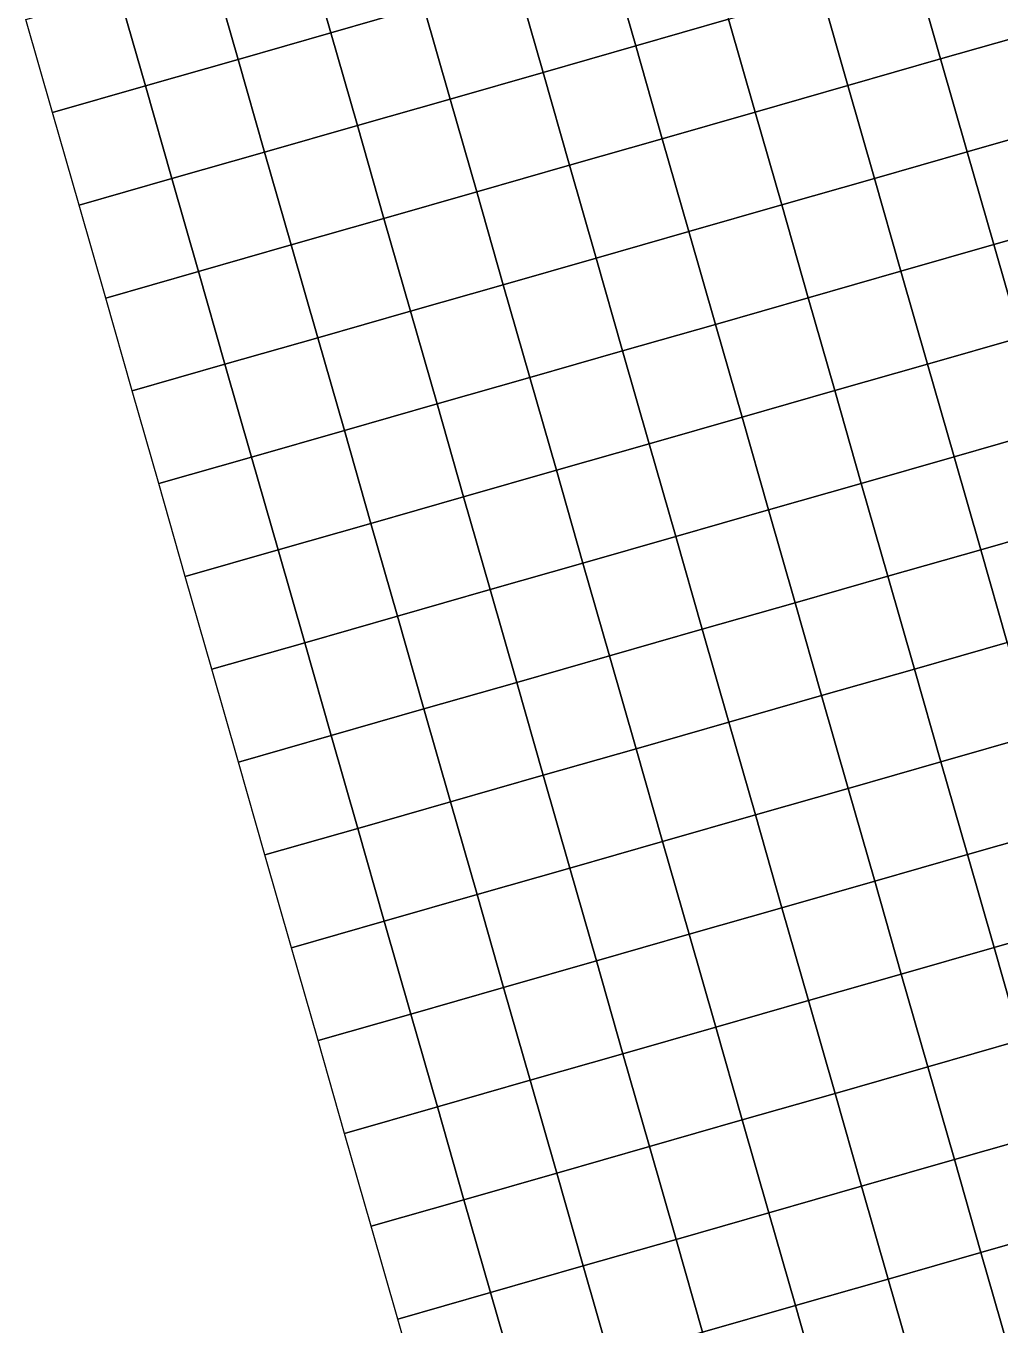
# Model space of a CAD drawing. Header units: metres. Extents: x -4.51 to 2.29, y -2.66 to 3.43.
# Drawn here: x -3.983 to -2.974, y -0.552 to 0.794 of the extents above; entities that cross this region are included whole.
import ezdxf

# ---------------------------------------------------------------- set-up
doc = ezdxf.new("R2010")
doc.units = ezdxf.units.M

msp = doc.modelspace()

# ---------------------------------------------------------------- linework, layer by layer
at = {"layer": 'A1_v2'}
for points in [[(-3.695, 0.8831, -1.5646), (-3.5988, 0.9106, -1.5362), (-3.5713, 0.8145, -1.582), (-3.6674, 0.787, -1.6107)], [(-3.379, 0.8695, -1.5362), (-3.2829, 0.897, -1.5106), (-3.2554, 0.8009, -1.5536), (-3.3515, 0.7734, -1.5801)], [(-3.7911, 0.8556, -1.5929), (-3.695, 0.8831, -1.5646), (-3.6674, 0.787, -1.6107), (-3.7636, 0.7594, -1.6385)], [(-3.0631, 0.8559, -1.4892), (-2.9669, 0.8834, -1.4526), (-2.9394, 0.7873, -1.5), (-3.0356, 0.7598, -1.5345)], [(-3.4752, 0.842, -1.5577), (-3.379, 0.8695, -1.5362), (-3.3515, 0.7734, -1.5801), (-3.4476, 0.7458, -1.6034)], [(-3.8872, 0.8281, -1.6177), (-3.7911, 0.8556, -1.5929), (-3.7636, 0.7594, -1.6385), (-3.8597, 0.7319, -1.6629)], [(-3.1592, 0.8284, -1.5234), (-3.0631, 0.8559, -1.4892), (-3.0356, 0.7598, -1.5345), (-3.1317, 0.7322, -1.569)], [(-3.5713, 0.8145, -1.582), (-3.4752, 0.842, -1.5577), (-3.4476, 0.7458, -1.6034), (-3.5438, 0.7183, -1.6294)], [(-3.9834, 0.8006, -1.6393), (-3.8872, 0.8281, -1.6177), (-3.8597, 0.7319, -1.6629), (-3.9559, 0.7044, -1.685)], [(-3.2554, 0.8009, -1.5536), (-3.1592, 0.8284, -1.5234), (-3.1317, 0.7322, -1.569), (-3.2278, 0.7047, -1.5981)], [(-3.6674, 0.787, -1.6107), (-3.5713, 0.8145, -1.582), (-3.5438, 0.7183, -1.6294), (-3.6399, 0.6908, -1.6576)], [(-3.3515, 0.7734, -1.5801), (-3.2554, 0.8009, -1.5536), (-3.2278, 0.7047, -1.5981), (-3.324, 0.6772, -1.6255)], [(-3.7636, 0.7594, -1.6385), (-3.6674, 0.787, -1.6107), (-3.6399, 0.6908, -1.6576), (-3.7361, 0.6633, -1.6858)], [(-3.0356, 0.7598, -1.5345), (-2.9394, 0.7873, -1.5), (-2.9119, 0.6911, -1.5496), (-3.0081, 0.6636, -1.5865)], [(-3.4476, 0.7458, -1.6034), (-3.3515, 0.7734, -1.5801), (-3.324, 0.6772, -1.6255), (-3.4201, 0.6497, -1.6495)], [(-3.8597, 0.7319, -1.6629), (-3.7636, 0.7594, -1.6385), (-3.7361, 0.6633, -1.6858), (-3.8322, 0.6358, -1.7101)], [(-3.1317, 0.7322, -1.569), (-3.0356, 0.7598, -1.5345), (-3.0081, 0.6636, -1.5865), (-3.1042, 0.6361, -1.6182)], [(-3.5438, 0.7183, -1.6294), (-3.4476, 0.7458, -1.6034), (-3.4201, 0.6497, -1.6495), (-3.5163, 0.6222, -1.6775)], [(-3.9559, 0.7044, -1.685), (-3.8597, 0.7319, -1.6629), (-3.8322, 0.6358, -1.7101), (-3.9283, 0.6083, -1.7319)], [(-3.2278, 0.7047, -1.5981), (-3.1317, 0.7322, -1.569), (-3.1042, 0.6361, -1.6182), (-3.2003, 0.6086, -1.6466)], [(-3.6399, 0.6908, -1.6576), (-3.5438, 0.7183, -1.6294), (-3.5163, 0.6222, -1.6775), (-3.6124, 0.5947, -1.7058)], [(-3.324, 0.6772, -1.6255), (-3.2278, 0.7047, -1.5981), (-3.2003, 0.6086, -1.6466), (-3.2965, 0.5811, -1.6734)], [(-3.7361, 0.6633, -1.6858), (-3.6399, 0.6908, -1.6576), (-3.6124, 0.5947, -1.7058), (-3.7086, 0.5672, -1.7338)], [(-3.0081, 0.6636, -1.5865), (-2.9119, 0.6911, -1.5496), (-2.8844, 0.595, -1.602), (-2.9805, 0.5675, -1.6441)], [(-3.4201, 0.6497, -1.6495), (-3.324, 0.6772, -1.6255), (-3.2965, 0.5811, -1.6734), (-3.3926, 0.5536, -1.6981)], [(-3.8322, 0.6358, -1.7101), (-3.7361, 0.6633, -1.6858), (-3.7086, 0.5672, -1.7338), (-3.8047, 0.5396, -1.7579)], [(-3.1042, 0.6361, -1.6182), (-3.0081, 0.6636, -1.5865), (-2.9805, 0.5675, -1.6441), (-3.0767, 0.54, -1.6724)], [(-3.5163, 0.6222, -1.6775), (-3.4201, 0.6497, -1.6495), (-3.3926, 0.5536, -1.6981), (-3.4888, 0.526, -1.7262)], [(-3.9283, 0.6083, -1.7319), (-3.8322, 0.6358, -1.7101), (-3.8047, 0.5396, -1.7579), (-3.9008, 0.5121, -1.7789)], [(-3.2003, 0.6086, -1.6466), (-3.1042, 0.6361, -1.6182), (-3.0767, 0.54, -1.6724), (-3.1728, 0.5124, -1.6985)], [(-3.6124, 0.5947, -1.7058), (-3.5163, 0.6222, -1.6775), (-3.4888, 0.526, -1.7262), (-3.5849, 0.4985, -1.754)], [(-3.2965, 0.5811, -1.6734), (-3.2003, 0.6086, -1.6466), (-3.1728, 0.5124, -1.6985), (-3.269, 0.4849, -1.7211)], [(-3.7086, 0.5672, -1.7338), (-3.6124, 0.5947, -1.7058), (-3.5849, 0.4985, -1.754), (-3.681, 0.471, -1.7819)], [(-2.9805, 0.5675, -1.6441), (-2.8844, 0.595, -1.602), (-2.8569, 0.4988, -1.6598), (-2.953, 0.4713, -1.6918)], [(-3.3926, 0.5536, -1.6981), (-3.2965, 0.5811, -1.6734), (-3.269, 0.4849, -1.7211), (-3.3651, 0.4574, -1.7468)], [(-3.8047, 0.5396, -1.7579), (-3.7086, 0.5672, -1.7338), (-3.681, 0.471, -1.7819), (-3.7772, 0.4435, -1.8058)], [(-3.0767, 0.54, -1.6724), (-2.9805, 0.5675, -1.6441), (-2.953, 0.4713, -1.6918), (-3.0492, 0.4438, -1.7238)], [(-3.4888, 0.526, -1.7262), (-3.3926, 0.5536, -1.6981), (-3.3651, 0.4574, -1.7468), (-3.4612, 0.4299, -1.7739)], [(-3.9008, 0.5121, -1.7789), (-3.8047, 0.5396, -1.7579), (-3.7772, 0.4435, -1.8058), (-3.8733, 0.416, -1.8256)], [(-3.1728, 0.5124, -1.6985), (-3.0767, 0.54, -1.6724), (-3.0492, 0.4438, -1.7238), (-3.1453, 0.4163, -1.7463)], [(-3.5849, 0.4985, -1.754), (-3.4888, 0.526, -1.7262), (-3.4612, 0.4299, -1.7739), (-3.5574, 0.4024, -1.8016)], [(-3.269, 0.4849, -1.7211), (-3.1728, 0.5124, -1.6985), (-3.1453, 0.4163, -1.7463), (-3.2414, 0.3888, -1.7679)], [(-3.681, 0.471, -1.7819), (-3.5849, 0.4985, -1.754), (-3.5574, 0.4024, -1.8016), (-3.6535, 0.3749, -1.8296)], [(-3.3651, 0.4574, -1.7468), (-3.269, 0.4849, -1.7211), (-3.2414, 0.3888, -1.7679), (-3.3376, 0.3613, -1.7949)], [(-3.7772, 0.4435, -1.8058), (-3.681, 0.471, -1.7819), (-3.6535, 0.3749, -1.8296), (-3.7497, 0.3474, -1.854)], [(-3.0492, 0.4438, -1.7238), (-2.953, 0.4713, -1.6918), (-2.9255, 0.3752, -1.7414), (-3.0217, 0.3477, -1.7694)], [(-3.4612, 0.4299, -1.7739), (-3.3651, 0.4574, -1.7468), (-3.3376, 0.3613, -1.7949), (-3.4337, 0.3338, -1.8222)], [(-3.8733, 0.416, -1.8256), (-3.7772, 0.4435, -1.8058), (-3.7497, 0.3474, -1.854), (-3.8458, 0.3199, -1.8722)], [(-3.1453, 0.4163, -1.7463), (-3.0492, 0.4438, -1.7238), (-3.0217, 0.3477, -1.7694), (-3.1178, 0.3202, -1.796)], [(-3.5574, 0.4024, -1.8016), (-3.4612, 0.4299, -1.7739), (-3.4337, 0.3338, -1.8222), (-3.5299, 0.3063, -1.8494)], [(-3.2414, 0.3888, -1.7679), (-3.1453, 0.4163, -1.7463), (-3.1178, 0.3202, -1.796), (-3.2139, 0.2927, -1.8169)], [(-3.6535, 0.3749, -1.8296), (-3.5574, 0.4024, -1.8016), (-3.5299, 0.3063, -1.8494), (-3.626, 0.2787, -1.8765)], [(-3.3376, 0.3613, -1.7949), (-3.2414, 0.3888, -1.7679), (-3.2139, 0.2927, -1.8169), (-3.3101, 0.2651, -1.8406)], [(-3.7497, 0.3474, -1.854), (-3.6535, 0.3749, -1.8296), (-3.626, 0.2787, -1.8765), (-3.7222, 0.2512, -1.9013)], [(-3.0217, 0.3477, -1.7694), (-2.9255, 0.3752, -1.7414), (-2.898, 0.2791, -1.7863), (-2.9941, 0.2515, -1.8144)], [(-3.4337, 0.3338, -1.8222), (-3.3376, 0.3613, -1.7949), (-3.3101, 0.2651, -1.8406), (-3.4062, 0.2376, -1.8687)], [(-3.8458, 0.3199, -1.8722), (-3.7497, 0.3474, -1.854), (-3.7222, 0.2512, -1.9013), (-3.8183, 0.2237, -1.9191)], [(-3.1178, 0.3202, -1.796), (-3.0217, 0.3477, -1.7694), (-2.9941, 0.2515, -1.8144), (-3.0903, 0.224, -1.8409)], [(-3.5299, 0.3063, -1.8494), (-3.4337, 0.3338, -1.8222), (-3.4062, 0.2376, -1.8687), (-3.5024, 0.2101, -1.8957)], [(-3.2139, 0.2927, -1.8169), (-3.1178, 0.3202, -1.796), (-3.0903, 0.224, -1.8409), (-3.1864, 0.1965, -1.8635)], [(-3.626, 0.2787, -1.8765), (-3.5299, 0.3063, -1.8494), (-3.5024, 0.2101, -1.8957), (-3.5985, 0.1826, -1.9227)], [(-3.3101, 0.2651, -1.8406), (-3.2139, 0.2927, -1.8169), (-3.1864, 0.1965, -1.8635), (-3.2826, 0.169, -1.8878)], [(-3.7222, 0.2512, -1.9013), (-3.626, 0.2787, -1.8765), (-3.5985, 0.1826, -1.9227), (-3.6946, 0.1551, -1.9487)], [(-2.9941, 0.2515, -1.8144), (-2.898, 0.2791, -1.7863), (-2.8705, 0.1829, -1.8283), (-2.9666, 0.1554, -1.8592)], [(-3.4062, 0.2376, -1.8687), (-3.3101, 0.2651, -1.8406), (-3.2826, 0.169, -1.8878), (-3.3787, 0.1415, -1.9157)], [(-3.8183, 0.2237, -1.9191), (-3.7222, 0.2512, -1.9013), (-3.6946, 0.1551, -1.9487), (-3.7908, 0.1276, -1.9662)], [(-3.0903, 0.224, -1.8409), (-2.9941, 0.2515, -1.8144), (-2.9666, 0.1554, -1.8592), (-3.0628, 0.1279, -1.8868)], [(-3.5024, 0.2101, -1.8957), (-3.4062, 0.2376, -1.8687), (-3.3787, 0.1415, -1.9157), (-3.4748, 0.114, -1.9435)], [(-3.1864, 0.1965, -1.8635), (-3.0903, 0.224, -1.8409), (-3.0628, 0.1279, -1.8868), (-3.1589, 0.1004, -1.9089)], [(-3.5985, 0.1826, -1.9227), (-3.5024, 0.2101, -1.8957), (-3.4748, 0.114, -1.9435), (-3.571, 0.0865, -1.9709)], [(-3.2826, 0.169, -1.8878), (-3.1864, 0.1965, -1.8635), (-3.1589, 0.1004, -1.9089), (-3.255, 0.0729, -1.9351)], [(-3.6946, 0.1551, -1.9487), (-3.5985, 0.1826, -1.9227), (-3.571, 0.0865, -1.9709), (-3.6671, 0.0589, -1.9961)], [(-3.3787, 0.1415, -1.9157), (-3.2826, 0.169, -1.8878), (-3.255, 0.0729, -1.9351), (-3.3512, 0.0453, -1.9634)], [(-3.7908, 0.1276, -1.9662), (-3.6946, 0.1551, -1.9487), (-3.6671, 0.0589, -1.9961), (-3.7633, 0.0314, -2.0125)], [(-3.0628, 0.1279, -1.8868), (-2.9666, 0.1554, -1.8592), (-2.9391, 0.0593, -1.9018), (-3.0353, 0.0317, -1.9318)], [(-3.4748, 0.114, -1.9435), (-3.3787, 0.1415, -1.9157), (-3.3512, 0.0453, -1.9634), (-3.4473, 0.0178, -1.9906)], [(-3.1589, 0.1004, -1.9089), (-3.0628, 0.1279, -1.8868), (-3.0353, 0.0317, -1.9318), (-3.1314, 0.0042, -1.9563)], [(-3.571, 0.0865, -1.9709), (-3.4748, 0.114, -1.9435), (-3.4473, 0.0178, -1.9906), (-3.5435, -0.0097, -2.017)], [(-3.255, 0.0729, -1.9351), (-3.1589, 0.1004, -1.9089), (-3.1314, 0.0042, -1.9563), (-3.2275, -0.0233, -1.9827)], [(-3.6671, 0.0589, -1.9961), (-3.571, 0.0865, -1.9709), (-3.5435, -0.0097, -2.017), (-3.6396, -0.0372, -2.0425)], [(-3.3512, 0.0453, -1.9634), (-3.255, 0.0729, -1.9351), (-3.2275, -0.0233, -1.9827), (-3.3237, -0.0508, -2.0101)], [(-3.7633, 0.0314, -2.0125), (-3.6671, 0.0589, -1.9961), (-3.6396, -0.0372, -2.0425), (-3.7358, -0.0647, -2.059)], [(-3.0353, 0.0317, -1.9318), (-2.9391, 0.0593, -1.9018), (-2.9116, -0.0369, -1.9457), (-3.0077, -0.0644, -1.9752)], [(-3.4473, 0.0178, -1.9906), (-3.3512, 0.0453, -1.9634), (-3.3237, -0.0508, -2.0101), (-3.4198, -0.0783, -2.0376)], [(-3.1314, 0.0042, -1.9563), (-3.0353, 0.0317, -1.9318), (-3.0077, -0.0644, -1.9752), (-3.1039, -0.0919, -2.0005)], [(-3.5435, -0.0097, -2.017), (-3.4473, 0.0178, -1.9906), (-3.4198, -0.0783, -2.0376), (-3.516, -0.1058, -2.0646)], [(-3.2275, -0.0233, -1.9827), (-3.1314, 0.0042, -1.9563), (-3.1039, -0.0919, -2.0005), (-3.2, -0.1194, -2.0289)], [(-3.6396, -0.0372, -2.0425), (-3.5435, -0.0097, -2.017), (-3.516, -0.1058, -2.0646), (-3.6121, -0.1333, -2.0898)], [(-3.3237, -0.0508, -2.0101), (-3.2275, -0.0233, -1.9827), (-3.2, -0.1194, -2.0289), (-3.2962, -0.1469, -2.0565)], [(-3.7358, -0.0647, -2.059), (-3.6396, -0.0372, -2.0425), (-3.6121, -0.1333, -2.0898), (-3.7082, -0.1609, -2.1067)], [(-3.0077, -0.0644, -1.9752), (-2.9116, -0.0369, -1.9457), (-2.8841, -0.133, -1.9903), (-2.9802, -0.1605, -2.0172)], [(-3.4198, -0.0783, -2.0376), (-3.3237, -0.0508, -2.0101), (-3.2962, -0.1469, -2.0565), (-3.3923, -0.1745, -2.0844)], [(-3.1039, -0.0919, -2.0005), (-3.0077, -0.0644, -1.9752), (-2.9802, -0.1605, -2.0172), (-3.0764, -0.1881, -2.0454)], [(-3.516, -0.1058, -2.0646), (-3.4198, -0.0783, -2.0376), (-3.3923, -0.1745, -2.0844), (-3.4884, -0.202, -2.1127)], [(-3.2, -0.1194, -2.0289), (-3.1039, -0.0919, -2.0005), (-3.0764, -0.1881, -2.0454), (-3.1725, -0.2156, -2.0741)], [(-3.6121, -0.1333, -2.0898), (-3.516, -0.1058, -2.0646), (-3.4884, -0.202, -2.1127), (-3.5846, -0.2295, -2.1366)], [(-3.2962, -0.1469, -2.0565), (-3.2, -0.1194, -2.0289), (-3.1725, -0.2156, -2.0741), (-3.2686, -0.2431, -2.1022)], [(-3.7082, -0.1609, -2.1067), (-3.6121, -0.1333, -2.0898), (-3.5846, -0.2295, -2.1366), (-3.6807, -0.257, -2.1535)], [(-2.9802, -0.1605, -2.0172), (-2.8841, -0.133, -1.9903), (-2.8566, -0.2292, -2.0339), (-2.9527, -0.2567, -2.0602)], [(-3.3923, -0.1745, -2.0844), (-3.2962, -0.1469, -2.0565), (-3.2686, -0.2431, -2.1022), (-3.3648, -0.2706, -2.1309)], [(-3.0764, -0.1881, -2.0454), (-2.9802, -0.1605, -2.0172), (-2.9527, -0.2567, -2.0602), (-3.0489, -0.2842, -2.0884)], [(-3.4884, -0.202, -2.1127), (-3.3923, -0.1745, -2.0844), (-3.3648, -0.2706, -2.1309), (-3.4609, -0.2981, -2.1605)], [(-3.1725, -0.2156, -2.0741), (-3.0764, -0.1881, -2.0454), (-3.0489, -0.2842, -2.0884), (-3.145, -0.3117, -2.1175)], [(-3.5846, -0.2295, -2.1366), (-3.4884, -0.202, -2.1127), (-3.4609, -0.2981, -2.1605), (-3.5571, -0.3256, -2.1826)], [(-3.2686, -0.2431, -2.1022), (-3.1725, -0.2156, -2.0741), (-3.145, -0.3117, -2.1175), (-3.2411, -0.3392, -2.1466)], [(-3.6807, -0.257, -2.1535), (-3.5846, -0.2295, -2.1366), (-3.5571, -0.3256, -2.1826), (-3.6532, -0.3531, -2.1995)], [(-3.3648, -0.2706, -2.1309), (-3.2686, -0.2431, -2.1022), (-3.2411, -0.3392, -2.1466), (-3.3373, -0.3667, -2.176)], [(-3.0489, -0.2842, -2.0884), (-2.9527, -0.2567, -2.0602), (-2.9252, -0.3528, -2.1029), (-3.0213, -0.3803, -2.1319)], [(-3.4609, -0.2981, -2.1605), (-3.3648, -0.2706, -2.1309), (-3.3373, -0.3667, -2.176), (-3.4334, -0.3942, -2.207)], [(-3.145, -0.3117, -2.1175), (-3.0489, -0.2842, -2.0884), (-3.0213, -0.3803, -2.1319), (-3.1175, -0.4078, -2.162)], [(-3.5571, -0.3256, -2.1826), (-3.4609, -0.2981, -2.1605), (-3.4334, -0.3942, -2.207), (-3.5296, -0.4218, -2.2295)], [(-3.2411, -0.3392, -2.1466), (-3.145, -0.3117, -2.1175), (-3.1175, -0.4078, -2.162), (-3.2136, -0.4354, -2.1921)], [(-3.6532, -0.3531, -2.1995), (-3.5571, -0.3256, -2.1826), (-3.5296, -0.4218, -2.2295), (-3.6257, -0.4493, -2.2464)], [(-3.3373, -0.3667, -2.176), (-3.2411, -0.3392, -2.1466), (-3.2136, -0.4354, -2.1921), (-3.3098, -0.4629, -2.2229)], [(-3.0213, -0.3803, -2.1319), (-2.9252, -0.3528, -2.1029), (-2.8977, -0.449, -2.1479), (-2.9938, -0.4765, -2.1765)], [(-3.4334, -0.3942, -2.207), (-3.3373, -0.3667, -2.176), (-3.3098, -0.4629, -2.2229), (-3.4059, -0.4904, -2.2533)], [(-3.1175, -0.4078, -2.162), (-3.0213, -0.3803, -2.1319), (-2.9938, -0.4765, -2.1765), (-3.09, -0.504, -2.2068)], [(-3.5296, -0.4218, -2.2295), (-3.4334, -0.3942, -2.207), (-3.4059, -0.4904, -2.2533), (-3.502, -0.5179, -2.2765)], [(-3.2136, -0.4354, -2.1921), (-3.1175, -0.4078, -2.162), (-3.09, -0.504, -2.2068), (-3.1861, -0.5315, -2.2378)], [(-3.6257, -0.4493, -2.2464), (-3.5296, -0.4218, -2.2295), (-3.502, -0.5179, -2.2765), (-3.5982, -0.5454, -2.2935)], [(-3.3098, -0.4629, -2.2229), (-3.2136, -0.4354, -2.1921), (-3.1861, -0.5315, -2.2378), (-3.2822, -0.559, -2.2695)], [(-2.9938, -0.4765, -2.1765), (-2.8977, -0.449, -2.1479), (-2.8702, -0.5451, -2.1947), (-2.9663, -0.5726, -2.2226)], [(-3.4059, -0.4904, -2.2533), (-3.3098, -0.4629, -2.2229), (-3.2822, -0.559, -2.2695), (-3.3784, -0.5865, -2.2995)], [(-3.09, -0.504, -2.2068), (-2.9938, -0.4765, -2.1765), (-2.9663, -0.5726, -2.2226), (-3.0625, -0.6001, -2.2534)], [(-3.502, -0.5179, -2.2765), (-3.4059, -0.4904, -2.2533), (-3.3784, -0.5865, -2.2995), (-3.4745, -0.614, -2.323)], [(-3.1861, -0.5315, -2.2378), (-3.09, -0.504, -2.2068), (-3.0625, -0.6001, -2.2534), (-3.1586, -0.6276, -2.2848)], [(-3.5982, -0.5454, -2.2935), (-3.502, -0.5179, -2.2765), (-3.4745, -0.614, -2.323), (-3.5707, -0.6416, -2.3398)], [(-3.2822, -0.559, -2.2695), (-3.1861, -0.5315, -2.2378), (-3.1586, -0.6276, -2.2848), (-3.2547, -0.6552, -2.3158)]]:
    msp.add_3dface(points, dxfattribs=at)

doc.saveas('drawing.dxf')
